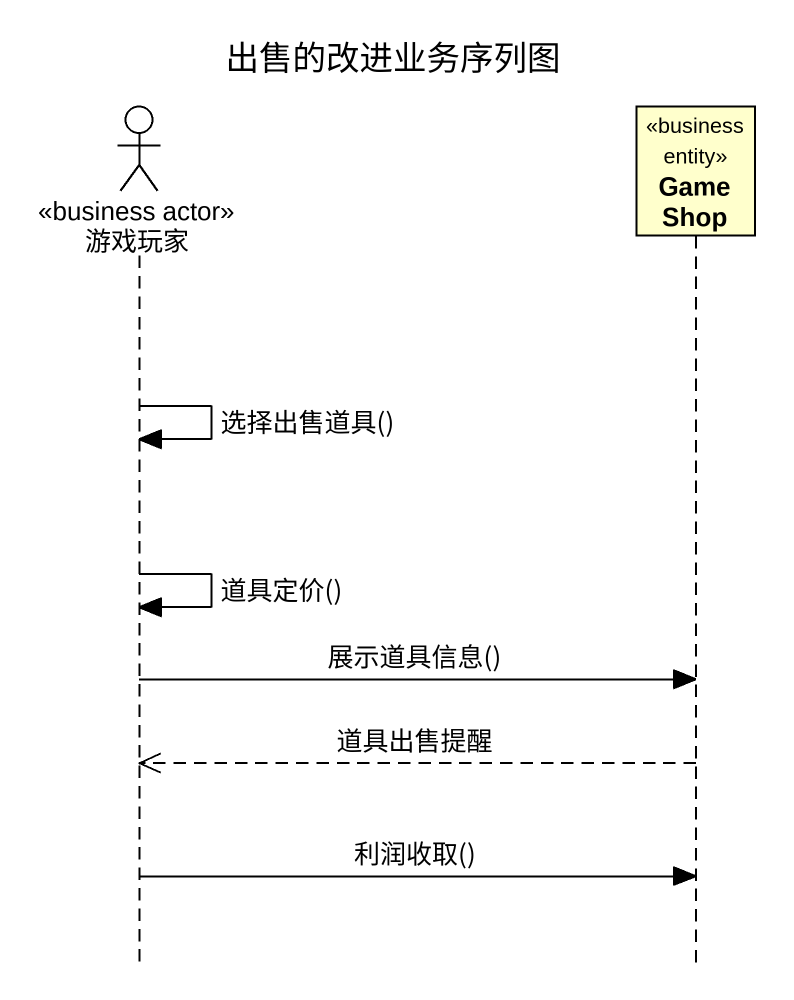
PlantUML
@startuml
title 出售的改进业务序列图
hide footbox
actor 游戏玩家 <<business actor>>
participant GameShop <<business entity>>

游戏玩家 -> 游戏玩家 : 选择出售道具()
游戏玩家 -> 游戏玩家 : 道具定价()
游戏玩家 -> GameShop : 展示道具信息()
GameShop -->> 游戏玩家 : 道具出售提醒
游戏玩家 -> GameShop : 利润收取()
@enduml
